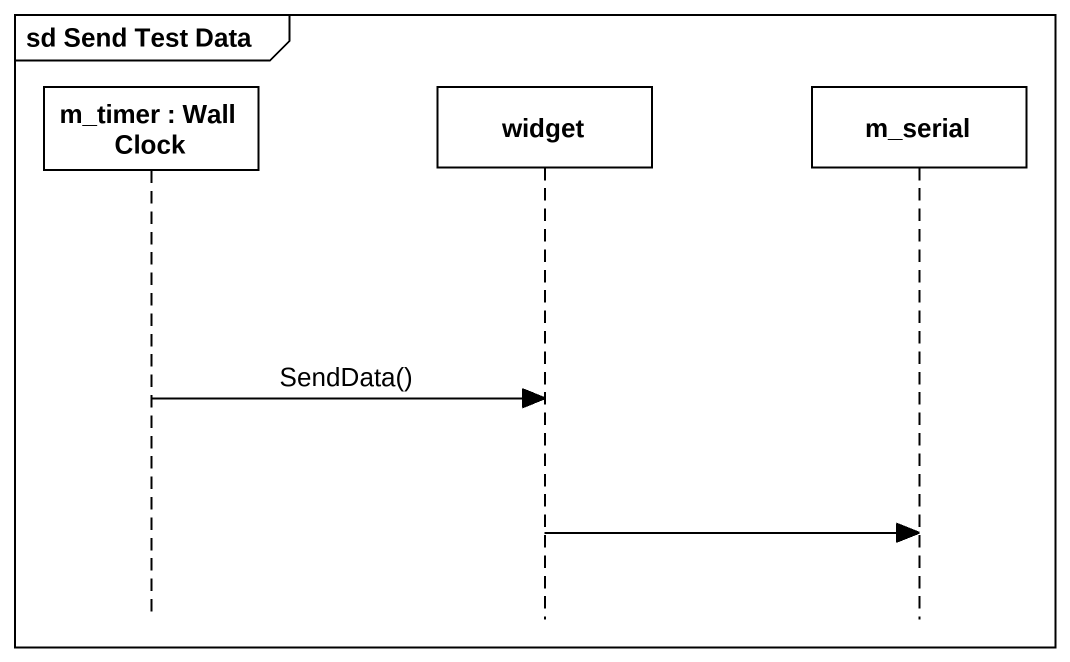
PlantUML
@startuml
mainframe sd Send Test Data
hide footbox
participant "m_timer : Wall Clock" as m_timer
participant widget
participant m_serial

m_timer -> widget : SendData()
widget -> m_serial
@enduml
